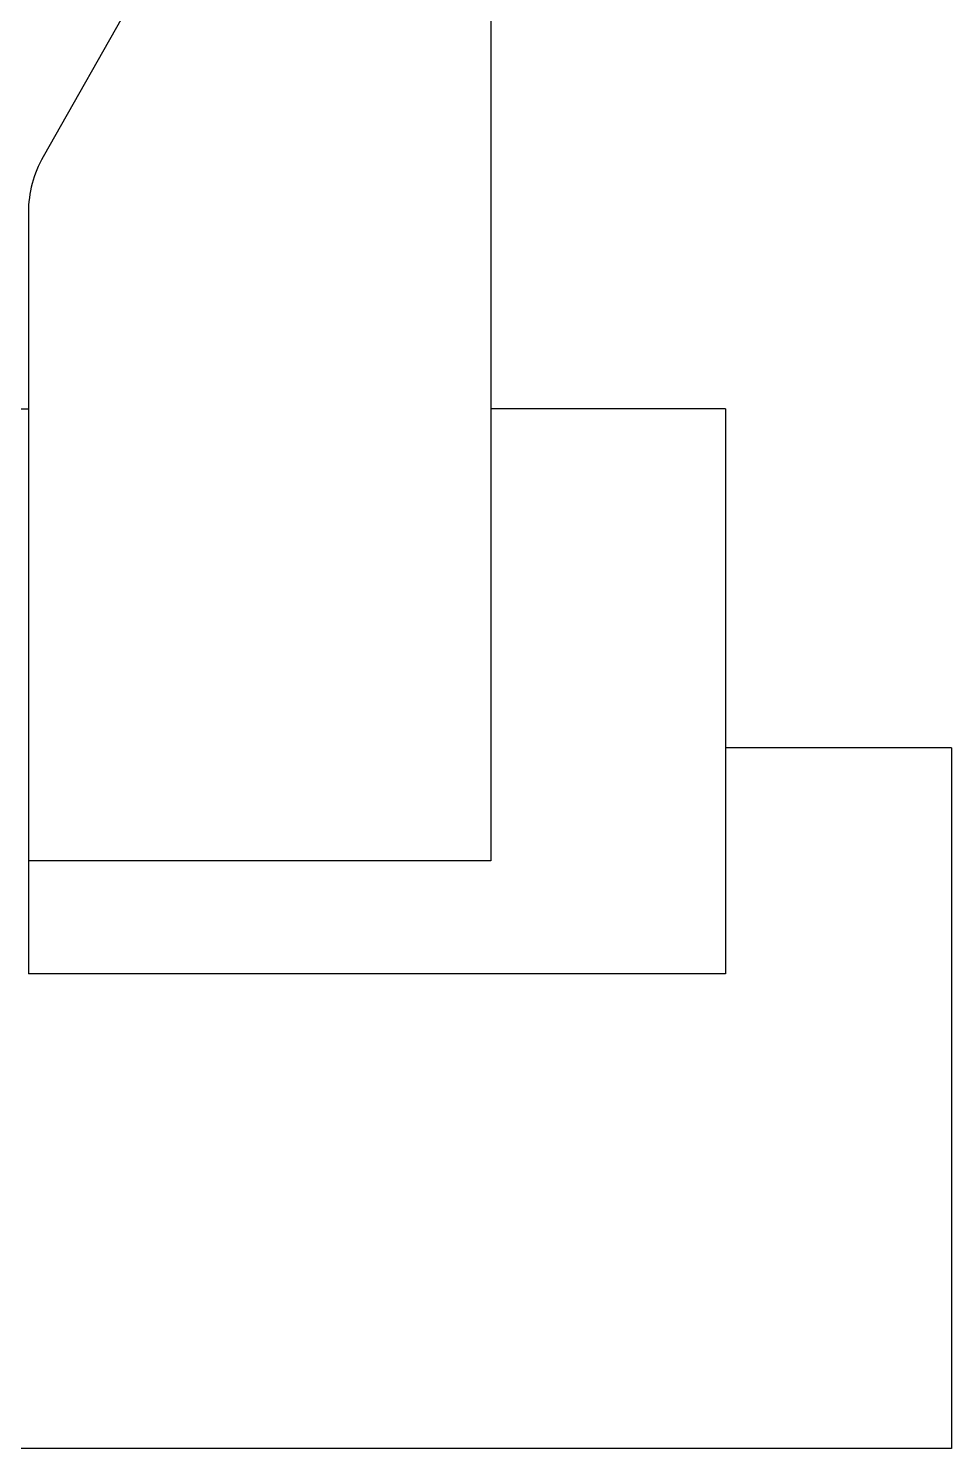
# Model space of a CAD drawing. Extents: x -1568 to -728, y -1287 to -990.
# Drawn here: x -1284.519 to -1282.477, y -1216.555 to -1213.414 of the extents above; entities that cross this region are included whole.
import ezdxf

# ---------------------------------------------------------------- set-up
doc = ezdxf.new("R2010")
doc.units = 0
doc.header["$LTSCALE"] = 5
doc.layers.get('0').update_dxf_attribs({"linetype": 'CONTINUOUS'})

msp = doc.modelspace()

# ---------------------------------------------------------------- linework, layer by layer
for p, q in [((-1283.49612, -1213.00505), (-1283.49612, -1215.25505)), ((-1284.16504, -1213.13164), (-1284.48631, -1213.69765)), ((-1284.5189, -1213.82106), (-1284.5189, -1215.50505)), ((-1303.2689, -1214.25505), (-1284.5189, -1214.25505)), ((-1284.5189, -1214.25505), (-1284.5189, -1215.50505)), ((-1282.97709, -1214.25505), (-1283.49612, -1214.25505)), ((-1282.97709, -1214.25505), (-1283.49612, -1214.25505)), ((-1282.97709, -1214.25505), (-1282.97709, -1215.50505)), ((-1282.47709, -1215.00505), (-1282.97709, -1215.00505)), ((-1282.47709, -1215.00505), (-1282.47709, -1216.55505)), ((-1282.47709, -1215.00505), (-1282.47709, -1216.55505)), ((-1283.49612, -1215.25505), (-1284.5189, -1215.25505)), ((-1282.97709, -1215.50505), (-1284.5189, -1215.50505)), ((-1282.47709, -1216.55505), (-1304.92966, -1216.55505))]:
    msp.add_line(p, q)
msp.add_arc((-1284.2689, -1213.82106), 0.25, 150.42004, 180)

doc.saveas('drawing.dxf')
